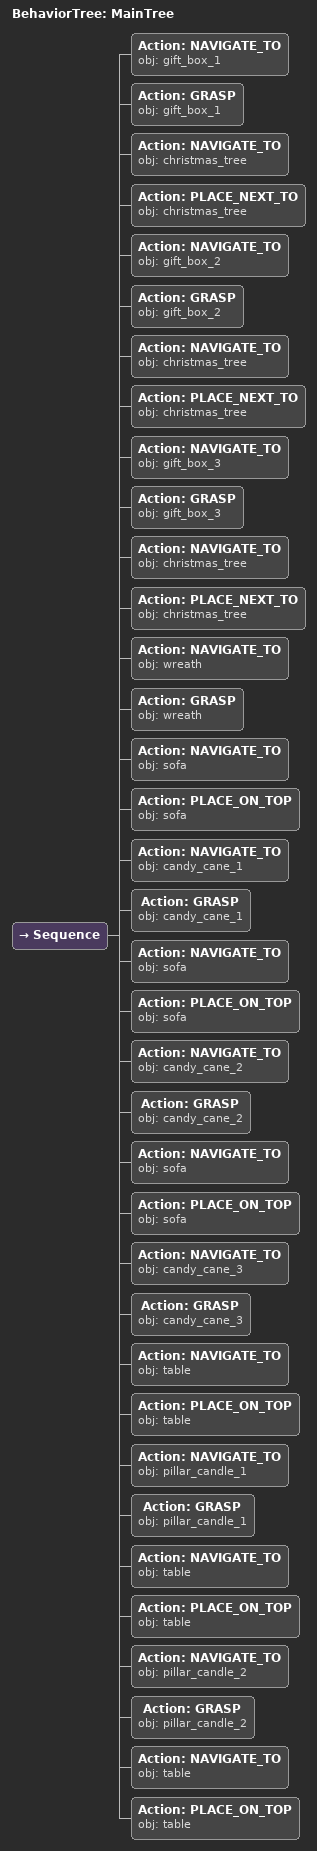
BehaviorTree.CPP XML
<root main_tree_to_execute="MainTree">
  <BehaviorTree ID="MainTree">
    <Sequence>
      <!-- Navigate to gift_box_1 -->
      <Action ID="NAVIGATE_TO" obj="gift_box_1" />
      <!-- Grasp gift_box_1 -->
      <Action ID="GRASP" obj="gift_box_1" />
      <!-- Navigate to christmas_tree -->
      <Action ID="NAVIGATE_TO" obj="christmas_tree" />
      <!-- Place next to christmas_tree -->
      <Action ID="PLACE_NEXT_TO" obj="christmas_tree" />
      <!-- Navigate to gift_box_2 -->
      <Action ID="NAVIGATE_TO" obj="gift_box_2" />
      <!-- Grasp gift_box_2 -->
      <Action ID="GRASP" obj="gift_box_2" />
      <!-- Navigate to christmas_tree -->
      <Action ID="NAVIGATE_TO" obj="christmas_tree" />
      <!-- Place next to christmas_tree -->
      <Action ID="PLACE_NEXT_TO" obj="christmas_tree" />
      <!-- Navigate to gift_box_3 -->
      <Action ID="NAVIGATE_TO" obj="gift_box_3" />
      <!-- Grasp gift_box_3 -->
      <Action ID="GRASP" obj="gift_box_3" />
      <!-- Navigate to christmas_tree -->
      <Action ID="NAVIGATE_TO" obj="christmas_tree" />
      <!-- Place next to christmas_tree -->
      <Action ID="PLACE_NEXT_TO" obj="christmas_tree" />
      <!-- Navigate to wreath -->
      <Action ID="NAVIGATE_TO" obj="wreath" />
      <!-- Grasp wreath -->
      <Action ID="GRASP" obj="wreath" />
      <!-- Navigate to sofa -->
      <Action ID="NAVIGATE_TO" obj="sofa" />
      <!-- Place on sofa -->
      <Action ID="PLACE_ON_TOP" obj="sofa" />
      <!-- Navigate to candy_cane_1 -->
      <Action ID="NAVIGATE_TO" obj="candy_cane_1" />
      <!-- Grasp candy_cane_1 -->
      <Action ID="GRASP" obj="candy_cane_1" />
      <!-- Navigate to sofa -->
      <Action ID="NAVIGATE_TO" obj="sofa" />
      <!-- Place on sofa -->
      <Action ID="PLACE_ON_TOP" obj="sofa" />
      <!-- Navigate to candy_cane_2 -->
      <Action ID="NAVIGATE_TO" obj="candy_cane_2" />
      <!-- Grasp candy_cane_2 -->
      <Action ID="GRASP" obj="candy_cane_2" />
      <!-- Navigate to sofa -->
      <Action ID="NAVIGATE_TO" obj="sofa" />
      <!-- Place on sofa -->
      <Action ID="PLACE_ON_TOP" obj="sofa" />
      <!-- Navigate to candy_cane_3 -->
      <Action ID="NAVIGATE_TO" obj="candy_cane_3" />
      <!-- Grasp candy_cane_3 -->
      <Action ID="GRASP" obj="candy_cane_3" />
      <!-- Navigate to table -->
      <Action ID="NAVIGATE_TO" obj="table" />
      <!-- Place on table -->
      <Action ID="PLACE_ON_TOP" obj="table" />
      <!-- Navigate to pillar_candle_1 -->
      <Action ID="NAVIGATE_TO" obj="pillar_candle_1" />
      <!-- Grasp pillar_candle_1 -->
      <Action ID="GRASP" obj="pillar_candle_1" />
      <!-- Navigate to table -->
      <Action ID="NAVIGATE_TO" obj="table" />
      <!-- Place on table -->
      <Action ID="PLACE_ON_TOP" obj="table" />
      <!-- Navigate to pillar_candle_2 -->
      <Action ID="NAVIGATE_TO" obj="pillar_candle_2" />
      <!-- Grasp pillar_candle_2 -->
      <Action ID="GRASP" obj="pillar_candle_2" />
      <!-- Navigate to table -->
      <Action ID="NAVIGATE_TO" obj="table" />
      <!-- Place on table -->
      <Action ID="PLACE_ON_TOP" obj="table" />
    </Sequence>
  </BehaviorTree>
</root>
